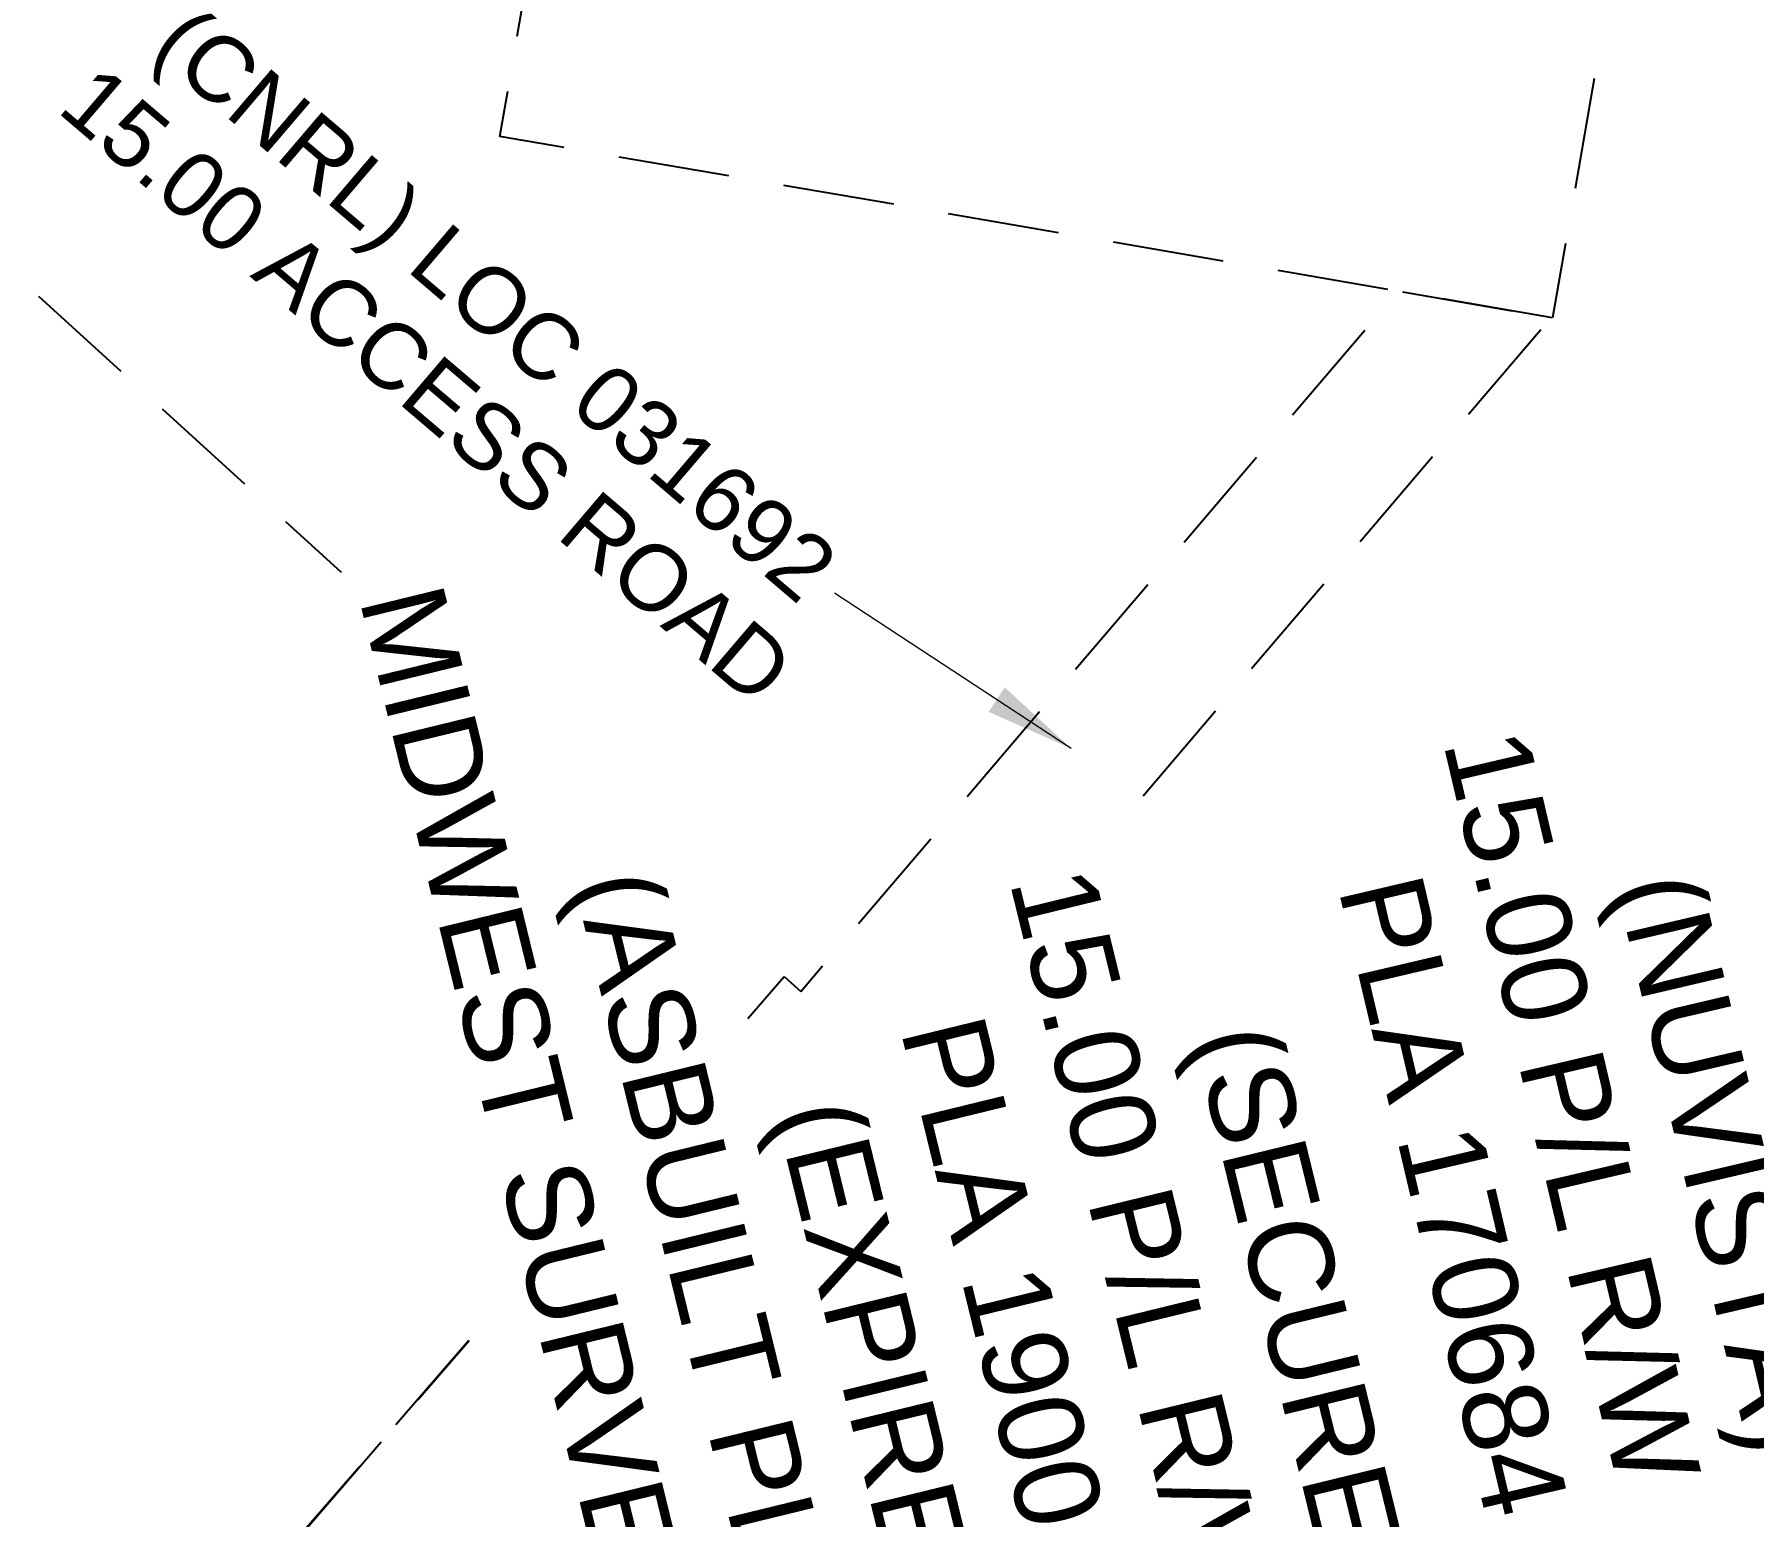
# Model space of a CAD drawing. Extents: x 363066 to 375462, y 6077936 to 6083550.
# Drawn here: x 364484.5 to 364677.3, y 6082264.6 to 6082430.9 of the extents above; entities that cross this region are included whole.
import ezdxf
from ezdxf.enums import TextEntityAlignment as Align

# ---------------------------------------------------------------- set-up
doc = ezdxf.new("R2010")
doc.units = 0
doc.header["$LTSCALE"] = 5
doc.linetypes.add('foc-ACCESSROAD', pattern=[3.75, 2.5, -1.25])
for name, color, linetype, lineweight in [('C-RW-T', 13, 'Continuous', 9), ('F-AR-T', 190, 'Continuous', 9), ('F-RW-T', 190, 'Continuous', 9)]:
    doc.layers.add(name, color=color, linetype=linetype, lineweight=lineweight)
doc.layers.add('F-AR', color=190, linetype='foc-ACCESSROAD')
doc.layers.add('F-WS', color=190, linetype='foc-ACCESSROAD')
doc.styles.add('80CG', font='ARIALN.TTF', dxfattribs={"height": 10})
doc.styles.add('A60', font='arial.ttf', dxfattribs={"height": 7.35})
doc.styles.add('A80', font='arial.ttf', dxfattribs={"height": 9.5})
doc.dimstyles.new('Compass 5 000', dxfattribs={"dimscale": 5, "dimtxt": 9, "dimasz": 2, "dimexe": 0.2, "dimexo": 0.0625, "dimgap": 0.5, "dimtad": 0, "dimtih": 1, "dimtoh": 1, "dimzin": 0, "dimdsep": 46, "dimtxsty": '80CG', "dimcen": 0.1, "dimse1": 1, "dimse2": 1, "dimclrd": 256, "dimclrt": 256, "dimaunit": 1, "dimadec": 4, "dimazin": 0, "dimtfac": 0.06, "dimtofl": 0, "dimtmove": 0, "dimatfit": 1, "dimfxl": 0.2, "dimtolj": 1, "dimtzin": 0, "dimlwd": -1, "dimarcsym": 0})

msp = doc.modelspace()

# ---------------------------------------------------------------- linework, layer by layer
at = {"layer": 'F-AR', "flags": 128}
for points in [[(364564.5, 6082320.5), (364568.59, 6082325.22), (364570.44, 6082323.54), (364637.45, 6082402.1), (364654.64, 6082399.14), (364606.41, 6082342.6)], [(364539.23, 6082260.62), (364494.14, 6082208.56), (364493.65, 6082207.99), (364484.82, 6082198.32), (364481.65, 6082194.84), (364472.86, 6082185.36), (364464.86, 6082186.27), (364462.7, 6082186.55), (364459.9, 6082186.9), (364459.48, 6082186.95), (364452.01, 6082188.06), (364448.69, 6082188.56), (364456.68, 6082197.31), (364458.3, 6082199.08), (364467.64, 6082209.32), (364478.79, 6082221.53), (364479.59, 6082222.42), (364533.23, 6082284.38)]]:
    msp.add_lwpolyline(points, dxfattribs=at)
at = {"layer": 'F-WS', "flags": 128}
msp.add_lwpolyline([(364654.78, 6082399.11), (364637.45, 6082402.1), (364536.69, 6082419.44), (364553.65, 6082517.96), (364671.87, 6082497.61), (364654.78, 6082399.11)], close=True, dxfattribs=at)
msp.add_lwpolyline([(364533.22, 6082284.39), (364479.57, 6082222.47), (364478.78, 6082221.55), (364392.35, 6082300.41), (364484.77, 6082401.7), (364518.88, 6082370.58)], dxfattribs=at)

# ---------------------------------------------------------------- texts
at = {"layer": 'C-RW-T', "style": 'A80'}
for s, p in [('15.00 P/L R/W', (364662.2, 6082267.47)), ('PLA 170684', (364647.41, 6082264)), ('(NUVISTA)', (364677, 6082270.95))]:
    msp.add_text(s, height=9.5, rotation=283.2112, dxfattribs=at).set_placement(p, align=Align.RIGHT)
at = {"layer": 'F-AR-T', "style": 'A60'}
for s, p in [('(CNRL) LOC 031692', (364533.86, 6082397.86)), ('15.00 ACCESS ROAD', (364526.14, 6082388.81))]:
    msp.add_text(s, height=7.35, rotation=319.5354, dxfattribs=at).set_placement(p, align=Align.CENTER)
at = {"layer": 'F-RW-T', "insert": (364606.8, 6082389.64), "char_height": 9.5, "width": 133.8143, "attachment_point": 1, "rotation": 283.7204, "style": 'A80'}
msp.add_mtext('\\pi70.95;(SECURE)\\P\\pi49.105;15.00 P/L R/W\\P\\pi62.422;PLA 190014\\P\\pi67.995;(EXPIRED)\\P\\pi37.615;(ASBUILT PLAN\\P\\pi1.08;MIDWEST SURVEYS)', dxfattribs=at)

# ---------------------------------------------------------------- leaders
at = {"layer": 'F-AR-T'}
msp.add_leader([(364600.78, 6082350.79), (364574.23, 6082368.22)], dimstyle='Compass 5 000', override={"dimtxsty": '80CG'}, dxfattribs=at)

doc.saveas('drawing.dxf')
